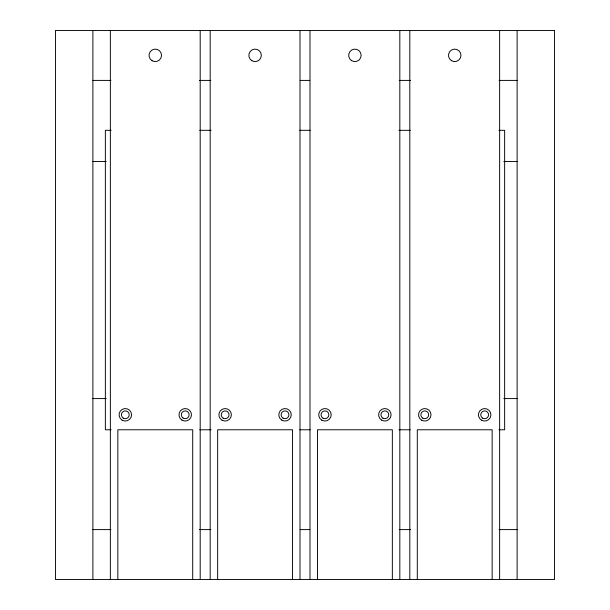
<?xml version="1.0" encoding="UTF-8"?>
<svg xmlns="http://www.w3.org/2000/svg" width="610" height="610" viewBox="0 0 610 610"><rect width="100%" height="100%" fill="white"/><g stroke="black" fill="none" stroke-linecap="round" stroke-linejoin="round"><path stroke-width="0.91" d="M92.888 80.406L110.959 80.406M199.417 80.406L210.831 80.406M300.242 80.406L309.758 80.406M399.169 80.406L410.583 80.406M499.041 80.406L517.112 80.406M111.081 130.319L105.362 130.319L105.362 429.775L111.081 429.775M199.699 130.319L211.136 130.319M299.762 130.319L310.238 130.319M398.864 130.319L410.301 130.319M498.919 130.319L504.638 130.319L504.638 429.775L498.919 429.775M92.888 161.513L106.201 161.513M503.799 161.513L517.112 161.513M92.888 398.582L106.201 398.582M503.799 398.582L517.112 398.582M199.699 429.775L211.136 429.775M299.762 429.775L310.238 429.775M398.864 429.775L410.301 429.775M92.888 529.594L110.959 529.594M199.417 529.594L210.831 529.594M300.242 529.594L309.758 529.594M399.169 529.594L410.583 529.594M499.041 529.594L517.112 529.594M517.112 30.5L517.112 579.5M499.643 30.5L499.643 579.5M492.156 579.5L492.156 429.775L417.293 429.775L417.293 579.5M409.806 30.5L409.806 579.5M399.825 30.5L399.825 579.5M392.344 579.5L392.344 429.775L317.474 429.775L317.474 579.5M309.994 30.5L309.994 579.5M300.006 30.5L300.006 579.5M292.525 579.5L292.525 429.775L217.656 429.775L217.656 579.5M210.175 30.5L210.175 579.5M200.194 30.5L200.194 579.5M192.707 579.5L192.707 429.775L117.844 429.775L117.844 579.5M110.357 30.5L110.357 579.5M92.888 30.5L92.888 579.5M554.543 30.5L55.457 30.5L55.457 579.5L554.543 579.5L554.543 30.5M123.38 418.178A3.896 3.896 0 0 0 129.228 414.8A3.896 3.896 0 0 0 123.38 411.422A3.896 3.896 0 0 0 123.38 418.178M183.046 418.033A3.896 3.896 0 0 0 189.108 415.067A3.896 3.896 0 0 0 183.503 411.3A3.896 3.896 0 0 0 183.046 418.033M223.199 418.178A3.896 3.896 0 0 0 229.047 414.8A3.896 3.896 0 0 0 223.199 411.422A3.896 3.896 0 0 0 223.199 418.178M283.086 418.178A3.896 3.896 0 0 0 288.934 414.8A3.896 3.896 0 0 0 283.086 411.422A3.896 3.896 0 0 0 283.086 418.178M323.018 418.178A3.896 3.896 0 0 0 328.866 414.8A3.896 3.896 0 0 0 323.018 411.422A3.896 3.896 0 0 0 323.018 418.178M382.905 418.178A3.896 3.896 0 0 0 388.753 414.8A3.896 3.896 0 0 0 382.905 411.422A3.896 3.896 0 0 0 382.905 418.178M422.829 418.178A3.896 3.896 0 0 0 428.678 414.8A3.896 3.896 0 0 0 422.829 411.422A3.896 3.896 0 0 0 422.829 418.178M482.724 418.178A3.896 3.896 0 0 0 488.572 414.8A3.896 3.896 0 0 0 482.724 411.422A3.896 3.896 0 0 0 482.724 418.178M481.351 420.084A6.237 6.237 0 0 0 490.905 415.036A6.237 6.237 0 0 0 481.755 409.287A6.237 6.237 0 0 0 481.351 420.084M421.662 420.206A6.237 6.237 0 0 0 431.018 414.8A6.237 6.237 0 0 0 421.662 409.394A6.237 6.237 0 0 0 421.662 420.206M451.499 60.695A6.237 6.237 0 0 0 460.962 55.48A6.237 6.237 0 0 0 451.72 49.89A6.237 6.237 0 0 0 451.499 60.695M381.532 420.084A6.237 6.237 0 0 0 391.086 415.036A6.237 6.237 0 0 0 381.936 409.287A6.237 6.237 0 0 0 381.532 420.084M321.844 420.206A6.237 6.237 0 0 0 331.2 414.8A6.237 6.237 0 0 0 321.844 409.394A6.237 6.237 0 0 0 321.844 420.206M351.68 60.695A6.237 6.237 0 0 0 361.143 55.48A6.237 6.237 0 0 0 351.901 49.89A6.237 6.237 0 0 0 351.68 60.695M281.713 420.084A6.237 6.237 0 0 0 291.267 415.036A6.237 6.237 0 0 0 282.125 409.287A6.237 6.237 0 0 0 281.713 420.084M222.025 420.206A6.237 6.237 0 0 0 231.381 414.8A6.237 6.237 0 0 0 222.025 409.394A6.237 6.237 0 0 0 222.025 420.206M251.861 60.695A6.237 6.237 0 0 0 261.332 55.48A6.237 6.237 0 0 0 252.083 49.89A6.237 6.237 0 0 0 251.861 60.695M181.902 420.084A6.237 6.237 0 0 0 191.456 415.036A6.237 6.237 0 0 0 182.306 409.287A6.237 6.237 0 0 0 181.902 420.084M122.206 420.206A6.237 6.237 0 0 0 131.569 414.8A6.237 6.237 0 0 0 122.206 409.394A6.237 6.237 0 0 0 122.206 420.206M152.042 60.695A6.237 6.237 0 0 0 161.513 55.48A6.237 6.237 0 0 0 152.264 49.89A6.237 6.237 0 0 0 152.042 60.695"/></g></svg>
